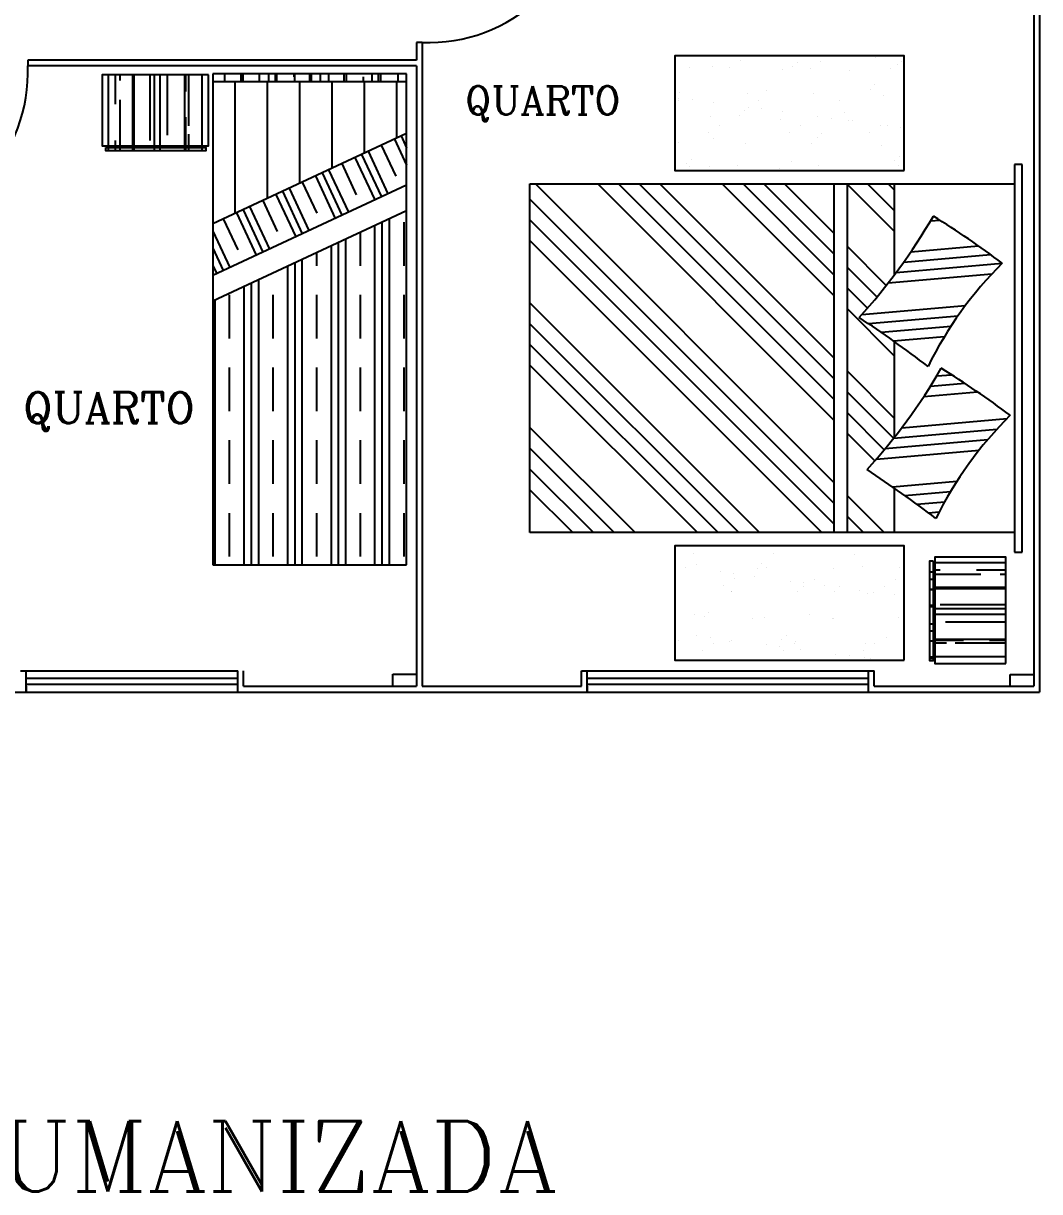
# Model space of a CAD drawing. Extents: x -7 to 226, y -20 to 32.
# Drawn here: x 133.175 to 137.502, y 11.197 to 16.169 of the extents above; entities that cross this region are included whole.
import ezdxf
from ezdxf.enums import TextEntityAlignment as Align

# ---------------------------------------------------------------- set-up
doc = ezdxf.new("R2010")
doc.units = 0
doc.header["$LTSCALE"] = 20
doc.layers.get('0').update_dxf_attribs({"linetype": 'CONTINUOUS'})
for name, color, linetype in [('ARMÁRIOS', 23, 'CONTINUOUS'), ('DIM', 244, 'CONTINUOUS'), ('JANELA', 5, 'CONTINUOUS'), ('PAREDE', 250, 'CONTINUOUS'), ('PORTA', 1, 'CONTINUOUS'), ('TEXTO', 244, 'CONTINUOUS'), ('VISTAP', 244, 'CONTINUOUS')]:
    doc.layers.add(name, color=color, linetype=linetype)
doc.styles.add('ROMANC', font='romanc.shx', dxfattribs={"height": 0.08})

# ---------------------------------------------------------------- blocks, each defined once
blk = doc.blocks.new('*X43')
at = {"color": 0}
for p, q in [((23.9145, 2.7038), (23.9294, 2.7358)), ((23.9145, 2.6373), (23.9549, 2.7239)), ((23.9145, 2.5707), (23.9804, 2.712)), ((23.9548, 2.5239), (24.0108, 2.6441)), ((24.0058, 2.5002), (24.0824, 2.6644)), ((24.0313, 2.4883), (24.1079, 2.6526)), ((24.0567, 2.4764), (24.1334, 2.6407)), ((24.1587, 2.4288), (24.2353, 2.5931)), ((24.1842, 2.417), (24.2608, 2.5812)), ((24.1077, 2.4526), (24.1637, 2.5728)), ((24.2097, 2.4051), (24.2863, 2.5693)), ((24.2607, 2.3813), (24.3167, 2.5014)), ((24.3116, 2.3575), (24.3882, 2.5218)), ((24.3371, 2.3456), (24.4137, 2.5099)), ((24.3626, 2.3338), (24.4392, 2.498)), ((24.4646, 2.2862), (24.5412, 2.4505)), ((24.4136, 2.31), (24.4696, 2.4301)), ((24.4901, 2.2743), (24.5667, 2.4386)), ((24.5156, 2.2624), (24.5922, 2.4267)), ((24.5665, 2.2387), (24.6226, 2.3588)), ((24.6175, 2.2149), (24.6645, 2.3157)), ((24.643, 2.203), (24.6645, 2.2492))]:
    blk.add_line(p, q, dxfattribs=at)
blk = doc.blocks.new('*X45')
at = {"color": 0, "linetype": 'CONTINUOUS'}
for p, q in [((-480.6, 169.3335), (-480.6, 170.3573)), ((-480.4875, 169.2811), (-480.4875, 170.3573)), ((-480.4594, 169.2679), (-480.4594, 170.3573)), ((-480.4312, 169.2548), (-480.4312, 170.3573)), ((-480.3188, 169.2024), (-480.3188, 170.3573)), ((-480.2906, 169.1893), (-480.2906, 170.3573)), ((-480.2625, 169.1761), (-480.2625, 170.3573)), ((-480.15, 169.1237), (-480.15, 170.3573)), ((-480.1219, 169.1106), (-480.1219, 170.3573)), ((-480.0938, 169.0974), (-480.0938, 170.3573)), ((-479.9812, 169.045), (-479.9812, 170.3573)), ((-479.9531, 169.0319), (-479.9531, 170.3573)), ((-479.925, 169.0188), (-479.925, 170.3573)), ((-480.5437, 170.1562), (-480.5437, 170.325)), ((-480.375, 170.1562), (-480.375, 170.325)), ((-480.2063, 170.1562), (-480.2063, 170.325)), ((-480.0375, 170.1562), (-480.0375, 170.325)), ((-479.8687, 170.1562), (-479.8687, 170.325)), ((-480.5437, 169.875), (-480.5437, 170.0437)), ((-480.375, 169.875), (-480.375, 170.0437)), ((-480.2063, 169.875), (-480.2063, 170.0437)), ((-480.0375, 169.875), (-480.0375, 170.0437)), ((-479.8687, 169.875), (-479.8687, 170.0437)), ((-480.5437, 169.5938), (-480.5437, 169.7625)), ((-480.375, 169.5938), (-480.375, 169.7625)), ((-480.2063, 169.5938), (-480.2063, 169.7625)), ((-480.0375, 169.5938), (-480.0375, 169.7625)), ((-479.8687, 169.5938), (-479.8687, 169.7625)), ((-480.5437, 169.3125), (-480.5437, 169.4812)), ((-480.375, 169.3125), (-480.375, 169.4812)), ((-480.2063, 169.3125), (-480.2063, 169.4812)), ((-480.0375, 169.3125), (-480.0375, 169.4812)), ((-479.8687, 169.3125), (-479.8687, 169.4812)), ((-480.2063, 169.1499), (-480.2063, 169.2)), ((-480.0375, 169.0712), (-480.0375, 169.2)), ((-479.8687, 169.0312), (-479.8687, 169.2))]:
    blk.add_line(p, q, dxfattribs=at)
blk = doc.blocks.new('*X44')
at = {"color": 0}
for p, q in [((24, 1.993), (24, 2.5028)), ((24.125, 1.993), (24.125, 2.4446)), ((24.25, 1.993), (24.25, 2.3863)), ((24.375, 1.993), (24.375, 2.328)), ((24.5, 1.993), (24.5, 2.2697)), ((24.625, 1.993), (24.625, 2.2114))]:
    blk.add_line(p, q, dxfattribs=at)
blk = doc.blocks.new('*X40')
at = {"color": 0}
for p, q in [((23.03, 2.2382), (23.03, 2.2682)), ((23.092, 2.2382), (23.092, 2.2682)), ((23.097, 2.2382), (23.097, 2.2682)), ((23.1, 2.2382), (23.1, 2.2682)), ((23.164, 2.2382), (23.164, 2.2682)), ((23.2, 2.2382), (23.2, 2.2682)), ((23.225, 2.2382), (23.225, 2.2682)), ((23.231, 2.2382), (23.231, 2.2682)), ((23.3, 2.2382), (23.3, 2.2682)), ((23.358, 2.2382), (23.358, 2.2682)), ((23.365, 2.2382), (23.365, 2.2682)), ((23.4, 2.2382), (23.4, 2.2682)), ((23.432, 2.2382), (23.432, 2.2682)), ((23.491, 2.2382), (23.491, 2.2682)), ((23.5, 2.2382), (23.5, 2.2682)), ((23.566, 2.25), (23.566, 2.2682)), ((23.6, 2.2382), (23.6, 2.2682)), ((23.624, 2.2382), (23.624, 2.2682)), ((23.633, 2.2382), (23.633, 2.2682)), ((23.7, 2.2382), (23.7, 2.2682)), ((23.298, 2.2382), (23.298, 2.25)), ((23.7, 2.2382), (23.7, 2.26))]:
    blk.add_line(p, q, dxfattribs=at)
blk = doc.blocks.new('*X37')
at = {"color": 0}
for p, q in [((18.6963, 2.363), (18.9711, 2.363)), ((18.6963, 2.311), (18.893, 2.311)), ((18.926, 2.311), (18.9711, 2.311)), ((18.6963, 2.3), (18.76, 2.3)), ((18.6963, 2.296), (18.9711, 2.296)), ((18.86, 2.3), (18.9711, 2.3)), ((18.6963, 2.229), (18.93, 2.229)), ((18.6963, 2.2), (18.9711, 2.2)), ((18.6963, 2.178), (18.9711, 2.178)), ((18.6963, 2.162), (18.95, 2.162)), ((18.6963, 2.1), (18.9711, 2.1)), ((18.6963, 2.095), (18.9711, 2.095)), ((18.6963, 2.045), (18.718, 2.045)), ((18.793, 2.045), (18.9711, 2.045)), ((18.6963, 2.028), (18.81, 2.028)), ((18.6963, 2), (18.9711, 2)), ((18.95, 2.028), (18.9711, 2.028))]:
    blk.add_line(p, q, dxfattribs=at)
blk = doc.blocks.new('*X38')
at = {"color": 0}
for p, q in [((18.9772, 2.363), (18.9905, 2.363)), ((18.9772, 2.311), (18.9905, 2.311)), ((18.9772, 2.3), (18.9905, 2.3)), ((18.9772, 2.296), (18.9905, 2.296)), ((18.9772, 2.2), (18.9905, 2.2)), ((18.9772, 2.178), (18.9905, 2.178)), ((18.9772, 2.1), (18.9905, 2.1)), ((18.9772, 2.095), (18.9905, 2.095)), ((18.9772, 2.045), (18.9905, 2.045)), ((18.9772, 2.028), (18.9905, 2.028)), ((18.9772, 2), (18.9905, 2))]:
    blk.add_line(p, q, dxfattribs=at)
blk = doc.blocks.new('*X50')
at = {"color": 0, "linetype": 'CONTINUOUS'}
for p, q in [((9.5023, -45.6957), (9.5372, -45.6927)), ((9.398, -45.8554), (9.734, -45.826)), ((9.4259, -45.8153), (9.6871, -45.7925)), ((9.3687, -45.8956), (9.7793, -45.8597)), ((9.3379, -45.9359), (9.7394, -45.9008)), ((9.2362, -46.0578), (9.6372, -46.0227)), ((9.2611, -46.0932), (9.608, -46.0629)), ((9.3101, -46.1266), (9.5809, -46.1029)), ((9.3579, -46.1601), (9.5558, -46.1427)), ((9.5011, -46.3357), (9.6341, -46.3241)), ((9.5257, -46.2959), (9.583, -46.2909)), ((9.4753, -46.3756), (9.6836, -46.3574)), ((9.3903, -46.496), (9.7977, -46.4604)), ((9.3591, -46.5364), (9.7588, -46.5014)), ((9.3264, -46.5769), (9.7229, -46.5422)), ((9.292, -46.6175), (9.6897, -46.5828)), ((9.3547, -46.725), (9.6038, -46.7032)), ((9.4023, -46.7585), (9.5792, -46.743)), ((9.4487, -46.7921), (9.5564, -46.7826)), ((9.4941, -46.8257), (9.5351, -46.8221))]:
    blk.add_line(p, q, dxfattribs=at)
blk = doc.blocks.new('*X47')
at = {"color": 0, "linetype": 'CONTINUOUS'}
for p, q in [((-484.7101, 171.2816), (-484.7101, 171.2816)), ((-485.3586, 171.2509), (-485.3586, 171.2509)), ((-485.0472, 171.2514), (-485.0472, 171.2514)), ((-484.9793, 171.2461), (-484.9793, 171.2461)), ((-484.8434, 171.264), (-484.8434, 171.264)), ((-484.7914, 171.2709), (-484.7914, 171.2709)), ((-484.7358, 171.252), (-484.7358, 171.252)), ((-484.7331, 171.2789), (-484.7331, 171.2789)), ((-485.4523, 171.2114), (-485.4523, 171.2114)), ((-485.3818, 171.1931), (-485.3818, 171.1931)), ((-485.3297, 171.2), (-485.3297, 171.2)), ((-485.3165, 171.224), (-485.3165, 171.224)), ((-485.2548, 171.215), (-485.2548, 171.215)), ((-485.2484, 171.2107), (-485.2484, 171.2107)), ((-485.1126, 171.2286), (-485.1126, 171.2286)), ((-485.0606, 171.2354), (-485.0606, 171.2354)), ((-485.0521, 171.208), (-485.0521, 171.208)), ((-485.0337, 171.1911), (-485.0337, 171.1911)), ((-485.0051, 171.2246), (-485.0051, 171.2246)), ((-484.999, 171.2138), (-484.999, 171.2138)), ((-484.7289, 171.2235), (-484.7289, 171.2235)), ((-484.6936, 171.2251), (-484.6936, 171.2251)), ((-484.6461, 171.1991), (-484.6461, 171.1991)), ((-485.3896, 171.1115), (-485.3896, 171.1115)), ((-485.3527, 171.1202), (-485.3527, 171.1202)), ((-485.3343, 171.1033), (-485.3343, 171.1033)), ((-485.1647, 171.1273), (-485.1647, 171.1273)), ((-485.1196, 171.1213), (-485.1196, 171.1213)), ((-484.9467, 171.1114), (-484.9467, 171.1114)), ((-484.8578, 171.1246), (-484.8578, 171.1246)), ((-484.8533, 171.1279), (-484.8533, 171.1279)), ((-484.602, 171.1234), (-484.602, 171.1234)), ((-485.2485, 171.0223), (-485.2485, 171.0223)), ((-485.2473, 171.0236), (-485.2473, 171.0236)), ((-484.9927, 171.0211), (-484.9927, 171.0211)), ((-484.8472, 171.0202), (-484.8472, 171.0202)), ((-484.7512, 171.0172), (-484.7512, 171.0172)), ((-484.7226, 171.0308), (-484.7226, 171.0308)), ((-484.6992, 171.0241), (-484.6992, 171.0241)), ((-484.6179, 171.0348), (-484.6179, 171.0348)), ((-485.2779, 171.0005), (-485.2779, 171.0005)), ((-485.2357, 170.9736), (-485.2357, 170.9736)), ((-485.0204, 170.9818), (-485.0204, 170.9818)), ((-484.9684, 170.9887), (-484.9684, 170.9887)), ((-484.9665, 171.001), (-484.9665, 171.001)), ((-484.9243, 170.9742), (-484.9243, 170.9742)), ((-484.8871, 170.9994), (-484.8871, 170.9994)), ((-484.8287, 171.0033), (-484.8287, 171.0033)), ((-484.6551, 171.0016), (-484.6551, 171.0016)), ((-484.6129, 170.9747), (-484.6129, 170.9747)), ((-485.4254, 170.9285), (-485.4254, 170.9285)), ((-485.2896, 170.9464), (-485.2896, 170.9464)), ((-485.2375, 170.9532), (-485.2375, 170.9532)), ((-485.1562, 170.9639), (-485.1562, 170.9639)), ((-485.1478, 170.9324), (-485.1478, 170.9324)), ((-485.1133, 170.9286), (-485.1133, 170.9286)), ((-484.8515, 170.9319), (-484.8515, 170.9319)), ((-484.7417, 170.9236), (-484.7417, 170.9236)), ((-484.5957, 170.9307), (-484.5957, 170.9307)), ((-485.3953, 170.8763), (-485.3953, 170.8763)), ((-485.3833, 170.9188), (-485.3833, 170.9188)), ((-485.1293, 170.9155), (-485.1293, 170.9155)), ((-485.0839, 170.8769), (-485.0839, 170.8769)), ((-484.7725, 170.8775), (-484.7725, 170.8775)), ((-485.0629, 169.3871), (-485.0629, 169.3871)), ((-484.8011, 169.3905), (-484.8011, 169.3905)), ((-485.421, 169.3667), (-485.421, 169.3667)), ((-485.4106, 169.3769), (-485.4106, 169.3769)), ((-485.4026, 169.3498), (-485.4026, 169.3498)), ((-485.333, 169.3774), (-485.333, 169.3774)), ((-485.2222, 169.3733), (-485.2222, 169.3733)), ((-485.015, 169.3578), (-485.015, 169.3578)), ((-484.9107, 169.3739), (-484.9107, 169.3739)), ((-484.6149, 169.3544), (-484.6149, 169.3544)), ((-484.5993, 169.3744), (-484.5993, 169.3744)), ((-484.5964, 169.3375), (-484.5964, 169.3375)), ((-484.6659, 169.2967), (-484.6659, 169.2967)), ((-485.4535, 169.2849), (-485.4535, 169.2849)), ((-485.3156, 169.2701), (-485.3156, 169.2701)), ((-485.1918, 169.2882), (-485.1918, 169.2882)), ((-485.024, 169.247), (-485.024, 169.247)), ((-484.936, 169.287), (-484.936, 169.287)), ((-484.9155, 169.2666), (-484.9155, 169.2666)), ((-484.897, 169.2497), (-484.897, 169.2497)), ((-484.7125, 169.2476), (-484.7125, 169.2476)), ((-485.3354, 169.2465), (-485.3354, 169.2465)), ((-485.2932, 169.2196), (-485.2932, 169.2196)), ((-484.9818, 169.2202), (-484.9818, 169.2202)), ((-484.6704, 169.2207), (-484.6704, 169.2207)), ((-484.6442, 169.2189), (-484.6442, 169.2189)), ((-484.5921, 169.2258), (-484.5921, 169.2258)), ((-485.3267, 169.1847), (-485.3267, 169.1847)), ((-485.2161, 169.1789), (-485.2161, 169.1789)), ((-485.1977, 169.162), (-485.1977, 169.162)), ((-485.0566, 169.1944), (-485.0566, 169.1944)), ((-485.0492, 169.1656), (-485.0492, 169.1656)), ((-484.9134, 169.1835), (-484.9134, 169.1835)), ((-484.8613, 169.1903), (-484.8613, 169.1903)), ((-484.81, 169.17), (-484.81, 169.17)), ((-484.7948, 169.1978), (-484.7948, 169.1978)), ((-484.78, 169.201), (-484.78, 169.201)), ((-485.4528, 169.1223), (-485.4528, 169.1223)), ((-485.4517, 169.1126), (-485.4517, 169.1126)), ((-485.3997, 169.1195), (-485.3997, 169.1195)), ((-485.3184, 169.1302), (-485.3184, 169.1302)), ((-485.1826, 169.1481), (-485.1826, 169.1481)), ((-485.1414, 169.1229), (-485.1414, 169.1229)), ((-485.1305, 169.1549), (-485.1305, 169.1549)), ((-484.83, 169.1234), (-484.83, 169.1234)), ((-485.4472, 169.0922), (-485.4472, 169.0922)), ((-485.1855, 169.0955), (-485.1855, 169.0955)), ((-485.1107, 169.0823), (-485.1107, 169.0823)), ((-484.9297, 169.0943), (-484.9297, 169.0943)), ((-484.7105, 169.0788), (-484.7105, 169.0788)), ((-484.6596, 169.104), (-484.6596, 169.104)), ((-484.6921, 169.0619), (-484.6921, 169.0619)), ((-485.4113, 168.9945), (-485.4113, 168.9945)), ((-485.3204, 168.992), (-485.3204, 168.992)), ((-485.2546, 168.9961), (-485.2546, 168.9961)), ((-485.0503, 169.0018), (-485.0503, 169.0018)), ((-485.0111, 168.991), (-485.0111, 168.991)), ((-484.9432, 168.9966), (-484.9432, 168.9966)), ((-484.7885, 169.0051), (-484.7885, 169.0051)), ((-484.6318, 168.9972), (-484.6318, 168.9972)), ((-484.6051, 168.9822), (-484.6051, 168.9822)), ((-485.2124, 168.9692), (-485.2124, 168.9692)), ((-484.9927, 168.9742), (-484.9927, 168.9742)), ((-484.901, 168.9698), (-484.901, 168.9698)), ((-484.6878, 168.9543), (-484.6878, 168.9543)), ((-484.5896, 168.9703), (-484.5896, 168.9703))]:
    blk.add_line(p, q, dxfattribs=at)
blk = doc.blocks.new('*X39')
at = {"color": 0}
for p, q in [((18.976, 4.306), (18.9894, 4.306)), ((18.976, 4.306), (18.9894, 4.306)), ((18.976, 4.3), (18.9894, 4.3)), ((18.976, 4.239), (18.9894, 4.239)), ((18.976, 4.2), (18.9894, 4.2)), ((18.976, 4.173), (18.9894, 4.173)), ((18.976, 4.172), (18.9894, 4.172)), ((18.976, 4.105), (18.9894, 4.105)), ((18.976, 4.1), (18.9894, 4.1)), ((18.976, 4.04), (18.9894, 4.04)), ((18.976, 4.038), (18.9894, 4.038)), ((18.976, 4), (18.9894, 4)), ((18.976, 3.971), (18.9894, 3.971))]:
    blk.add_line(p, q, dxfattribs=at)
blk = doc.blocks.new('*X51')
at = {"color": 0, "linetype": 'CONTINUOUS'}
for p, q in [((-21.5545, -66.2151), (-22.8255, -64.9442)), ((-21.5545, -65.95), (-22.5603, -64.9442)), ((-21.5545, -65.8616), (-22.4719, -64.9442)), ((-21.5545, -65.7732), (-22.3835, -64.9442)), ((-21.5545, -65.6848), (-22.2951, -64.9442)), ((-21.5545, -65.4196), (-22.03, -64.9442)), ((-21.5545, -65.3312), (-21.9416, -64.9442)), ((-21.5545, -65.2429), (-21.8532, -64.9442)), ((-21.5545, -65.1545), (-21.7648, -64.9442)), ((-21.2974, -65.1464), (-21.4986, -64.9452)), ((-21.2974, -65.058), (-21.4112, -64.9442)), ((-21.2974, -64.9696), (-21.3229, -64.9442)), ((-21.5545, -66.3035), (-22.8486, -65.0095)), ((-21.5545, -66.3919), (-22.8486, -65.0978)), ((-21.6056, -66.4292), (-22.8486, -65.1862)), ((-21.3318, -65.3772), (-21.4986, -65.2103)), ((-21.3713, -65.4261), (-21.4986, -65.2987)), ((-21.4119, -65.4739), (-21.4986, -65.3871)), ((-21.8708, -66.4292), (-22.8486, -65.4514)), ((-21.2974, -65.6767), (-21.4986, -65.4755)), ((-21.9592, -66.4292), (-22.8486, -65.5398)), ((-22.0476, -66.4292), (-22.8486, -65.6282)), ((-22.1359, -66.4292), (-22.8486, -65.7166)), ((-21.2974, -65.9419), (-21.4986, -65.7407)), ((-21.3004, -66.0273), (-21.4986, -65.8291)), ((-21.34, -66.0761), (-21.4986, -65.9175)), ((-22.4011, -66.4292), (-22.8486, -65.9817)), ((-21.3806, -66.1239), (-21.4986, -66.0058)), ((-22.4895, -66.4292), (-22.8486, -66.0701)), ((-22.5779, -66.4292), (-22.8486, -66.1585)), ((-22.6663, -66.4292), (-22.8486, -66.2469)), ((-21.3405, -66.4292), (-21.4986, -66.271)), ((-21.4288, -66.4292), (-21.4986, -66.3594))]:
    blk.add_line(p, q, dxfattribs=at)

msp = doc.modelspace()

# ---------------------------------------------------------------- linework, layer by layer
at = {"layer": 'ARMÁRIOS', "color": 241}
for p, q in [((133.9822, 15.9541), (133.9822, 13.8641)), ((134.8072, 15.9541), (133.9822, 15.9541)), ((134.8072, 15.9211), (133.9822, 15.9211)), ((134.8072, 13.8641), (134.8072, 15.9541)), ((134.8072, 15.7011), (133.9822, 15.3164)), ((134.8072, 15.4811), (133.9822, 15.0964)), ((134.8072, 15.3711), (133.9822, 14.9864)), ((133.9822, 13.8641), (134.8072, 13.8641))]:
    msp.add_line(p, q, dxfattribs=at)
at = {"layer": 'ARMÁRIOS', "color": 32, "linetype": 'CONTINUOUS'}
for p, q in [((137.4279, 15.5691), (137.3949, 15.5691)), ((137.3949, 15.5691), (137.3949, 15.5141)), ((137.4279, 13.9191), (137.4279, 15.5691)), ((137.3949, 15.5141), (137.3949, 13.9741)), ((137.3949, 13.9741), (137.3949, 13.9191)), ((137.3949, 13.9191), (137.4279, 13.9191))]:
    msp.add_line(p, q, dxfattribs=at)
at = {"layer": 'ARMÁRIOS', "color": 133, "linetype": 'CONTINUOUS'}
for p, q in [((135.3324, 14.0016), (135.3324, 15.4866)), ((135.3324, 15.4866), (137.3949, 15.4866)), ((137.3949, 14.0016), (135.3324, 14.0016))]:
    msp.add_line(p, q, dxfattribs=at)
at = {"layer": 'ARMÁRIOS', "color": 53, "linetype": 'CONTINUOUS'}
for points in [[(136.9257, 15.5431), (136.9257, 16.0308), (135.9489, 16.0308), (135.9489, 15.5431)], [(136.9257, 13.4584), (136.9257, 13.9461), (135.9489, 13.9461), (135.9489, 13.4584)]]:
    msp.add_lwpolyline(points, close=True, dxfattribs=at)
at = {"layer": 'ARMÁRIOS', "color": 32}
for points in [[(133.9638, 15.9501), (133.511, 15.9501), (133.511, 15.6478), (133.9638, 15.6478)], [(133.5269, 15.6411), (133.9523, 15.6411), (133.9523, 15.6264), (133.5269, 15.6264)], [(137.0494, 13.8819), (137.0494, 13.4564), (137.0348, 13.4564), (137.0348, 13.8819)], [(137.3584, 13.445), (137.3584, 13.8977), (137.0561, 13.8977), (137.0561, 13.445)]]:
    msp.add_lwpolyline(points, close=True, dxfattribs=at)
at = {"layer": 'DIM', "color": 52, "linetype": 'CONTINUOUS'}
for p, q in [((136.6264, 15.4866), (136.6264, 14.0016)), ((136.6823, 15.4866), (136.6823, 14.0016)), ((136.8835, 15.4866), (136.8835, 15.0982)), ((136.8835, 14.8151), (136.8835, 14.4072)), ((136.8835, 14.1913), (136.8835, 14.0016))]:
    msp.add_line(p, q, dxfattribs=at)
for centre, radius, start, end in [((134.8208, 16.6514), 2.582, 317.8108, 329.6994), ((134.9701, 11.99), 3.9506, 53.0796, 58.2291), ((138.5016, 13.9807), 1.6448, 134.771, 153.7036), ((133.9076, 10.6238), 5.1403, 52.6372, 56.6434), ((134.8544, 16.004), 2.582, 317.8108, 329.6994), ((135.0036, 11.3426), 3.9506, 53.0796, 58.2291), ((138.5351, 13.3333), 1.6448, 134.771, 153.7036), ((133.9411, 9.9764), 5.1403, 52.6372, 56.6434)]:
    msp.add_arc(centre, radius, start, end, dxfattribs=at)
at = {"layer": 'JANELA', "color": 244}
for p, q in [((134.0879, 13.3806), (133.1879, 13.3806)), ((136.7734, 13.3806), (135.576, 13.3806)), ((134.0879, 13.3556), (133.1879, 13.3556)), ((136.7734, 13.3556), (135.576, 13.3556))]:
    msp.add_line(p, q, dxfattribs=at)
at = {"layer": 'PAREDE'}
for p, q in [((137.5023, 17.4977), (137.5023, 13.3231)), ((137.4773, 16.8631), (137.4773, 13.3481)), ((134.8488, 16.0881), (134.8488, 16.0131)), ((134.8738, 16.0881), (134.8738, 13.3481)), ((133.1938, 16.0131), (133.1938, 15.9881)), ((134.8488, 15.9881), (134.8488, 13.3481)), ((133.1629, 13.4131), (133.1879, 13.4131)), ((135.551, 13.4131), (135.576, 13.4131)), ((136.7734, 13.4131), (136.7984, 13.4131)), ((133.1879, 13.3481), (133.1879, 13.3231)), ((134.1129, 13.3481), (134.8488, 13.3481)), ((134.8738, 13.3481), (135.551, 13.3481)), ((135.576, 13.3481), (135.576, 13.3231)), ((136.7984, 13.3481), (137.4773, 13.3481)), ((132.3988, 13.3231), (133.1879, 13.3231)), ((134.0879, 13.3231), (135.576, 13.3231)), ((136.7734, 13.3231), (137.5023, 13.3231))]:
    msp.add_line(p, q, dxfattribs=at)
at = {"layer": 'PAREDE', "color": 250}
for p, q in [((134.8738, 16.0881), (134.8488, 16.0881)), ((134.8488, 16.0131), (133.1938, 16.0131)), ((134.8488, 16.0131), (134.7788, 16.0131)), ((134.8488, 15.9881), (133.1938, 15.9881)), ((134.8488, 15.9881), (134.7788, 15.9881)), ((133.1879, 13.3231), (133.1879, 13.4131)), ((134.0879, 13.3231), (134.0879, 13.4131)), ((134.1129, 13.3481), (134.1129, 13.4131)), ((135.551, 13.3481), (135.551, 13.4131)), ((135.576, 13.3231), (135.576, 13.4131)), ((136.7734, 13.3231), (136.7734, 13.4131)), ((136.7984, 13.3481), (136.7984, 13.4131))]:
    msp.add_line(p, q, dxfattribs=at)
at = {"layer": 'PAREDE', "color": 250, "linetype": 'CONTINUOUS'}
for p, q in [((134.7488, 13.3487), (134.7488, 13.3987)), ((134.7488, 13.3987), (134.8488, 13.3987)), ((137.3773, 13.3481), (137.3773, 13.3981)), ((137.3773, 13.3981), (137.4773, 13.3981))]:
    msp.add_line(p, q, dxfattribs=at)
at = {"layer": 'PORTA', "color": 30}
for centre, start, end in [((134.9032, 16.7581), 267.4911, 0), ((132.5238, 15.9587), 270, 2.5089)]:
    msp.add_arc(centre, 0.6706, start, end, dxfattribs=at)
at = {"layer": 'VISTAP'}
for p, q in [((133.1879, 13.4131), (134.0879, 13.4131)), ((135.576, 13.4131), (136.7734, 13.4131)), ((133.1879, 13.3231), (134.0879, 13.3231)), ((135.576, 13.3231), (136.7734, 13.3231))]:
    msp.add_line(p, q, dxfattribs=at)
at = {"layer": 'VISTAP', "color": 250}
for p, q in [((134.0879, 13.3231), (134.0879, 13.3481)), ((136.7734, 13.3231), (136.7734, 13.3481))]:
    msp.add_line(p, q, dxfattribs=at)

# ---------------------------------------------------------------- block references
at = {"layer": 'ARMÁRIOS', "color": 53, "linetype": 'CONTINUOUS', "xscale": -1.1, "yscale": 1.1, "zscale": 1.1, "rotation": 180}
msp.add_blockref('*X47', (669.9621, 201.8754), dxfattribs=at)
at = {"layer": 'ARMÁRIOS', "color": 32, "xscale": 1.1, "yscale": 1.1, "zscale": 1.1}
for name, p, rotation in [('*X37', (131.3361, 36.516), 270), ('*X38', (131.3361, 36.516), 270), ('*X39', (157.9231, 18.202), 180), ('*X37', (157.9244, 16.0727), 180)]:
    msp.add_blockref(name, p, dxfattribs=dict(at, rotation=rotation))
at = {"layer": 'ARMÁRIOS', "color": 241, "xscale": -1.1, "yscale": 1.1, "zscale": 1.1, "rotation": 180}
for name, p in [('*X40', (108.6994, 18.4161)), ('*X44', (107.6762, 18.1133)), ('*X43', (107.6762, 18.1133))]:
    msp.add_blockref(name, p, dxfattribs=at)
at = {"layer": 'ARMÁRIOS', "color": 241, "linetype": 'CONTINUOUS', "xscale": -1.1, "yscale": 1.1, "zscale": 1.1, "rotation": 180}
msp.add_blockref('*X45', (662.6504, 201.2571), dxfattribs=at)
at = {"layer": 'DIM', "color": 133, "linetype": 'CONTINUOUS'}
msp.add_blockref('*X51', (158.1809, 80.4308), dxfattribs=at)
at = {"layer": 'DIM', "color": 133, "linetype": 'CONTINUOUS', "xscale": 1.1, "yscale": 1.1, "zscale": 1.1}
msp.add_blockref('*X50', (126.5859, 65.5939), dxfattribs=at)

# ---------------------------------------------------------------- texts
at = {"layer": 'TEXTO', "linetype": 'CONTINUOUS', "style": 'ROMANC'}
for height, p in [(0.12, (135.3868, 15.8277)), (0.132, (133.5399, 14.5174))]:
    msp.add_text('QUARTO', height=height, dxfattribs=at).set_placement(p, align=Align.MIDDLE)
at = {"layer": 'TEXTO', "color": 244, "linetype": 'CONTINUOUS', "style": 'ROMANC'}
msp.add_text('PLANTA HUMANIZADA', height=0.3, dxfattribs=at).set_placement((133.22, 11.3468), align=Align.MIDDLE)

doc.saveas('drawing.dxf')
